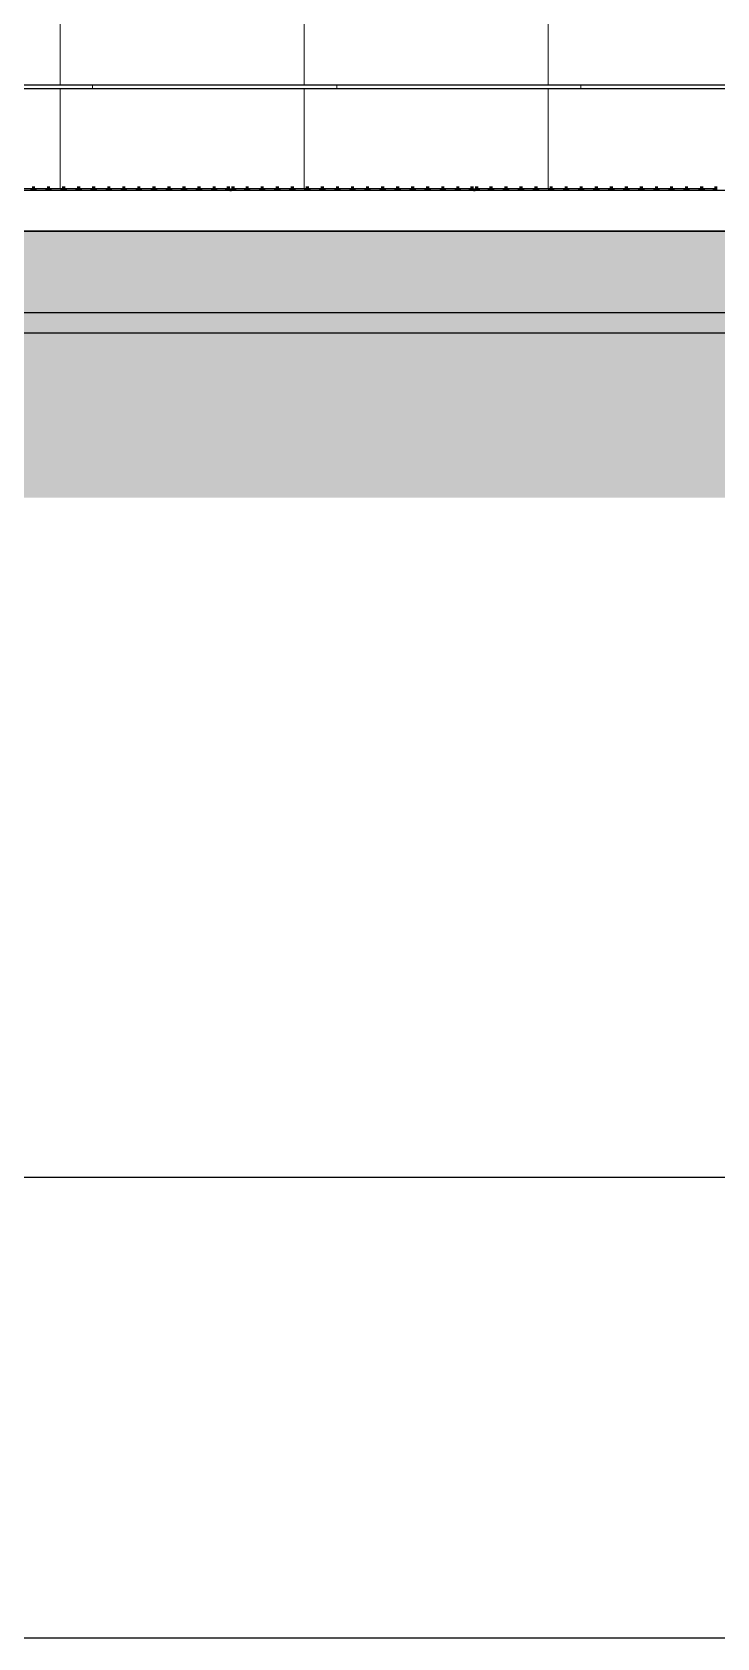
# Model space of a CAD drawing. Header units: millimetres. Extents: x -4391136 to -1798569, y -886572 to -291056.
# Drawn here: x -2132278 to -2130595, y -398298 to -394351 of the extents above; entities that cross this region are included whole.
import ezdxf

# ---------------------------------------------------------------- set-up
doc = ezdxf.new("R2010")
doc.units = ezdxf.units.MM
doc.set_wipeout_variables(frame=1)
for name, color, linetype in [('000 - CONCRETE_COL_CUT_COLOR_1', 7, 'Continuous'), ('000 - CONCRETE_COL_CUT_COLOR_5', 7, 'Continuous'), ('000 - CONCRETE_COL_HATCH_', 7, 'Continuous'), ('000 - CONCRETE_COL_WIPEOUT_', 7, 'Continuous'), ('000 - CONCRETE_WALL_MAIN_COLOR_1', 7, 'Continuous'), ('000 - D I M', 7, 'Continuous'), ('_PP-Dim', 7, 'Continuous')]:
    doc.layers.add(name, color=color, linetype=linetype)
doc.styles.add('FAMELINE_FOR_CKST', font='arial.ttf')
doc.dimstyles.new('FAMELINE-CKST_E-E', dxfattribs={"dimtxt": 0.3, "dimasz": 0.15, "dimexe": 0.1, "dimexo": 0.1, "dimgap": 0.05, "dimtad": 1, "dimzin": 0, "dimdsep": 46, "dimtxsty": 'FAMELINE_FOR_CKST', "dimblk": 'OBLIQUE', "dimblk1": 'OBLIQUE', "dimblk2": 'OBLIQUE', "dimsah": 1, "dimcen": 0.1, "dimdle": 0.1, "dimclrd": 7, "dimclre": 7, "dimclrt": 7, "dimadec": 0, "dimazin": 0, "dimtfac": 1, "dimtix": 1, "dimtmove": 2, "dimatfit": 3, "dimfxl": 1, "dimtolj": 1, "dimtzin": 0, "dimlwd": -1, "dimlwe": -1, "dimarcsym": 0})

# ---------------------------------------------------------------- blocks, each defined once
blk = doc.blocks.new('W-1-PP17-ENT2_REV00_20260527-020919_ELEVATION_2_ST')
at = {"color": 7}
blk.add_line((-23621.7, 100790), (2176.5, 100790), dxfattribs=at)
blk = doc.blocks.new('A$Cbc3bdfda')
at = {"layer": '_PP-Dim', "color": 7}
blk.add_lwpolyline([(0, -400), (775, -400), (775, 0), (0, 0)], close=True, dxfattribs=at)
blk = doc.blocks.new('_Oblique')
at = {"color": 7, "linetype": 'ByBlock', "lineweight": -2}
blk.add_line((-0.5, -0.5), (0.5, 0.5), dxfattribs=at)
blk = doc.blocks.new('*D2477')
at = {"layer": '000 - D I M', "color": 7, "transparency": 16777216}
for p, q in [((-26525, 100020), (-26525, 98613.7)), ((0, 100020), (0, 98613.7)), ((50, 98663.7), (-26575, 98663.7))]:
    blk.add_line(p, q, dxfattribs=at)
at = {"layer": 'Defpoints', "color": 7, "transparency": 16777216}
for p in [(-26525, 100070), (0, 100070), (-26525, 98663.7)]:
    blk.add_point(p, dxfattribs=at)
at = {"layer": '000 - D I M', "color": 7, "transparency": 16777216, "xscale": 75, "yscale": 75, "zscale": 75, "rotation": 180}
blk.add_blockref('_Oblique', (-26525, 98663.7), dxfattribs=at)
at = {"layer": '000 - D I M', "color": 7, "transparency": 16777216, "xscale": 75, "yscale": 75, "zscale": 75}
blk.add_blockref('_Oblique', (0, 98663.7), dxfattribs=at)
at = {"layer": '000 - D I M', "color": 7, "transparency": 16777216, "insert": (-13262.5, 98765.3), "char_height": 150, "attachment_point": 5, "style": 'FAMELINE_FOR_CKST'}
blk.add_mtext('\\A1;26525', dxfattribs=at)
blk = doc.blocks.new('DPA_Drainage Gutter_Landscape PP17_REV B - DPA_Drainage Gutter_Landscape PP17_REV B-36085857-ENTRANCE 2 - ENLARGE ELEVATION 2')
at = {"layer": '000 - CONCRETE_WALL_MAIN_COLOR_1', "color": 7}
for p, q in [((-514797.4, 101095), (-514767.4, 101095)), ((-514797.4, 101095), (-514767.4, 101095)), ((-514767.4, 101090), (-514797.4, 101090)), ((-514767.4, 101095), (-514767.4, 101090)), ((-514767.4, 101095), (-514767.4, 101090)), ((-514760.4, 101095), (-514760.4, 101090)), ((-514760.4, 101090), (-514760.4, 101095)), ((-514760.4, 101095), (-514730.4, 101095)), ((-514760.4, 101095), (-514730.4, 101095)), ((-514730.4, 101090), (-514760.4, 101090)), ((-514730.4, 101095), (-514730.4, 101090)), ((-514730.4, 101095), (-514730.4, 101090)), ((-514723.4, 101090), (-514723.4, 101095)), ((-514723.4, 101095), (-514723.4, 101090)), ((-514723.4, 101095), (-514693.4, 101095)), ((-514723.4, 101095), (-514693.4, 101095)), ((-514693.4, 101090), (-514723.4, 101090)), ((-514693.4, 101095), (-514693.4, 101090)), ((-514693.4, 101095), (-514693.4, 101090)), ((-514686.4, 101095), (-514686.4, 101090)), ((-514686.4, 101090), (-514686.4, 101095)), ((-514686.4, 101095), (-514656.4, 101095)), ((-514686.4, 101095), (-514656.4, 101095)), ((-514656.4, 101090), (-514686.4, 101090)), ((-514656.4, 101095), (-514656.4, 101090)), ((-514656.4, 101095), (-514656.4, 101090)), ((-514649.4, 101090), (-514649.4, 101095)), ((-514649.4, 101095), (-514649.4, 101090)), ((-514649.4, 101095), (-514619.4, 101095)), ((-514649.4, 101095), (-514619.4, 101095)), ((-514619.4, 101090), (-514649.4, 101090)), ((-514619.4, 101095), (-514619.4, 101090)), ((-514619.4, 101095), (-514619.4, 101090)), ((-514612.4, 101095), (-514612.4, 101090)), ((-514612.4, 101090), (-514612.4, 101095)), ((-514612.4, 101095), (-514582.4, 101095)), ((-514612.4, 101095), (-514582.4, 101095)), ((-514582.4, 101090), (-514612.4, 101090)), ((-514582.4, 101095), (-514582.4, 101090)), ((-514582.4, 101095), (-514582.4, 101090)), ((-514575.4, 101095), (-514575.4, 101090)), ((-514575.4, 101095), (-514575.4, 101090)), ((-514575.4, 101095), (-514545.4, 101095)), ((-514575.4, 101095), (-514545.4, 101095)), ((-514545.4, 101090), (-514575.4, 101090)), ((-514545.4, 101095), (-514545.4, 101090)), ((-514545.4, 101090), (-514545.4, 101095)), ((-514538.4, 101095), (-514538.4, 101090)), ((-514538.4, 101095), (-514538.4, 101090)), ((-514538.4, 101095), (-514508.4, 101095)), ((-514538.4, 101095), (-514508.4, 101095)), ((-514508.4, 101090), (-514538.4, 101090)), ((-514508.4, 101090), (-514508.4, 101095)), ((-514508.4, 101095), (-514508.4, 101090)), ((-514501.4, 101095), (-514501.4, 101090)), ((-514501.4, 101095), (-514501.4, 101090)), ((-514501.4, 101095), (-514471.4, 101095)), ((-514501.4, 101095), (-514471.4, 101095)), ((-514471.4, 101090), (-514501.4, 101090)), ((-514471.4, 101095), (-514471.4, 101090)), ((-514471.4, 101090), (-514471.4, 101095)), ((-514464.4, 101095), (-514464.4, 101090)), ((-514464.4, 101095), (-514464.4, 101090)), ((-514464.4, 101095), (-514434.4, 101095)), ((-514464.4, 101095), (-514434.4, 101095)), ((-514434.4, 101090), (-514464.4, 101090)), ((-514434.4, 101090), (-514434.4, 101095)), ((-514434.4, 101095), (-514434.4, 101090)), ((-514427.4, 101095), (-514427.4, 101090)), ((-514427.4, 101095), (-514427.4, 101090)), ((-514427.4, 101095), (-514397.4, 101095)), ((-514427.4, 101095), (-514397.4, 101095)), ((-514397.4, 101090), (-514427.4, 101090)), ((-514397.4, 101095), (-514397.4, 101090)), ((-514397.4, 101090), (-514397.4, 101095)), ((-514390.4, 101095), (-514390.4, 101090)), ((-514390.4, 101095), (-514390.4, 101090)), ((-514390.4, 101095), (-514360.4, 101095)), ((-514390.4, 101095), (-514360.4, 101095)), ((-514360.4, 101090), (-514390.4, 101090)), ((-514360.4, 101090), (-514360.4, 101095)), ((-514360.4, 101095), (-514360.4, 101090)), ((-514353.4, 101095), (-514353.4, 101090)), ((-514353.4, 101095), (-514353.4, 101090)), ((-514353.4, 101095), (-514323.4, 101095)), ((-514353.4, 101095), (-514323.4, 101095)), ((-514323.4, 101090), (-514353.4, 101090)), ((-514323.4, 101095), (-514323.4, 101090)), ((-514323.4, 101090), (-514323.4, 101095)), ((-514316.4, 101095), (-514316.4, 101090)), ((-514316.4, 101095), (-514316.4, 101090)), ((-514316.4, 101095), (-514288.4, 101095)), ((-514316.4, 101095), (-514288.4, 101095)), ((-514288.4, 101090), (-514316.4, 101090)), ((-514288.4, 101095), (-514288.4, 101090)), ((-514288.4, 101090), (-514288.4, 101095)), ((-514270.2, 101090), (-514270.2, 101095)), ((-514270.2, 101090), (-514270.2, 101095)), ((-514270.2, 101095), (-514242.2, 101095)), ((-514270.2, 101095), (-514242.2, 101095)), ((-514242.2, 101090), (-514270.2, 101090)), ((-514242.2, 101095), (-514242.2, 101090)), ((-514242.2, 101095), (-514242.2, 101090)), ((-514235.2, 101095), (-514235.2, 101090)), ((-514235.2, 101090), (-514235.2, 101095)), ((-514235.2, 101095), (-514205.2, 101095)), ((-514235.2, 101095), (-514205.2, 101095)), ((-514205.2, 101090), (-514235.2, 101090)), ((-514205.2, 101095), (-514205.2, 101090)), ((-514205.2, 101095), (-514205.2, 101090)), ((-514198.2, 101090), (-514198.2, 101095)), ((-514198.2, 101095), (-514198.2, 101090)), ((-514198.2, 101095), (-514168.2, 101095)), ((-514198.2, 101095), (-514168.2, 101095)), ((-514168.2, 101090), (-514198.2, 101090)), ((-514168.2, 101095), (-514168.2, 101090)), ((-514168.2, 101095), (-514168.2, 101090)), ((-514161.2, 101095), (-514161.2, 101090)), ((-514161.2, 101090), (-514161.2, 101095)), ((-514161.2, 101095), (-514131.2, 101095)), ((-514161.2, 101095), (-514131.2, 101095)), ((-514131.2, 101090), (-514161.2, 101090)), ((-514131.2, 101095), (-514131.2, 101090)), ((-514131.2, 101095), (-514131.2, 101090)), ((-514124.2, 101090), (-514124.2, 101095)), ((-514124.2, 101095), (-514124.2, 101090)), ((-514124.2, 101095), (-514094.2, 101095)), ((-514124.2, 101095), (-514094.2, 101095)), ((-514094.2, 101090), (-514124.2, 101090)), ((-514094.2, 101095), (-514094.2, 101090)), ((-514094.2, 101095), (-514094.2, 101090)), ((-514087.2, 101095), (-514087.2, 101090)), ((-514087.2, 101090), (-514087.2, 101095)), ((-514087.2, 101095), (-514057.2, 101095)), ((-514087.2, 101095), (-514057.2, 101095)), ((-514057.2, 101090), (-514087.2, 101090)), ((-514057.2, 101095), (-514057.2, 101090)), ((-514057.2, 101095), (-514057.2, 101090)), ((-514050.2, 101090), (-514050.2, 101095)), ((-514050.2, 101095), (-514050.2, 101090)), ((-514050.2, 101095), (-514020.2, 101095)), ((-514050.2, 101095), (-514020.2, 101095)), ((-514020.2, 101090), (-514050.2, 101090)), ((-514020.2, 101095), (-514020.2, 101090)), ((-514020.2, 101095), (-514020.2, 101090)), ((-514013.2, 101095), (-514013.2, 101090)), ((-514013.2, 101090), (-514013.2, 101095)), ((-514013.2, 101095), (-513983.2, 101095)), ((-514013.2, 101095), (-513983.2, 101095)), ((-513983.2, 101090), (-514013.2, 101090)), ((-513983.2, 101095), (-513983.2, 101090)), ((-513983.2, 101095), (-513983.2, 101090)), ((-513976.2, 101095), (-513976.2, 101090)), ((-513976.2, 101095), (-513976.2, 101090)), ((-513976.2, 101095), (-513946.2, 101095)), ((-513976.2, 101095), (-513946.2, 101095)), ((-513946.2, 101090), (-513976.2, 101090)), ((-513946.2, 101095), (-513946.2, 101090)), ((-513946.2, 101090), (-513946.2, 101095)), ((-513939.2, 101095), (-513939.2, 101090)), ((-513939.2, 101095), (-513939.2, 101090)), ((-513939.2, 101095), (-513909.2, 101095)), ((-513939.2, 101095), (-513909.2, 101095)), ((-513909.2, 101090), (-513939.2, 101090)), ((-513909.2, 101090), (-513909.2, 101095)), ((-513909.2, 101095), (-513909.2, 101090)), ((-513902.2, 101095), (-513902.2, 101090)), ((-513902.2, 101095), (-513902.2, 101090)), ((-513902.2, 101095), (-513872.2, 101095)), ((-513902.2, 101095), (-513872.2, 101095)), ((-513872.2, 101090), (-513902.2, 101090)), ((-513872.2, 101095), (-513872.2, 101090)), ((-513872.2, 101090), (-513872.2, 101095)), ((-513865.2, 101095), (-513865.2, 101090)), ((-513865.2, 101095), (-513865.2, 101090)), ((-513865.2, 101095), (-513835.2, 101095)), ((-513865.2, 101095), (-513835.2, 101095)), ((-513835.2, 101090), (-513865.2, 101090)), ((-513835.2, 101090), (-513835.2, 101095)), ((-513835.2, 101095), (-513835.2, 101090)), ((-513828.2, 101095), (-513828.2, 101090)), ((-513828.2, 101095), (-513828.2, 101090)), ((-513828.2, 101095), (-513798.2, 101095)), ((-513828.2, 101095), (-513798.2, 101095)), ((-513798.2, 101090), (-513828.2, 101090)), ((-513798.2, 101095), (-513798.2, 101090)), ((-513798.2, 101090), (-513798.2, 101095)), ((-513791.2, 101095), (-513791.2, 101090)), ((-513791.2, 101095), (-513791.2, 101090)), ((-513791.2, 101095), (-513761.2, 101095)), ((-513791.2, 101095), (-513761.2, 101095)), ((-513761.2, 101090), (-513791.2, 101090)), ((-513761.2, 101090), (-513761.2, 101095)), ((-513761.2, 101095), (-513761.2, 101090)), ((-513754.2, 101095), (-513754.2, 101090)), ((-513754.2, 101095), (-513754.2, 101090)), ((-513754.2, 101095), (-513724.2, 101095)), ((-513754.2, 101095), (-513724.2, 101095)), ((-513724.2, 101090), (-513754.2, 101090)), ((-513724.2, 101095), (-513724.2, 101090)), ((-513724.2, 101090), (-513724.2, 101095)), ((-513717.2, 101095), (-513717.2, 101090)), ((-513717.2, 101095), (-513717.2, 101090)), ((-513717.2, 101095), (-513689.2, 101095)), ((-513717.2, 101095), (-513689.2, 101095)), ((-513689.2, 101090), (-513717.2, 101090)), ((-513689.2, 101095), (-513689.2, 101090)), ((-513689.2, 101090), (-513689.2, 101095)), ((-513670.9, 101090), (-513670.9, 101095)), ((-513670.9, 101090), (-513670.9, 101095)), ((-513670.9, 101095), (-513642.9, 101095)), ((-513670.9, 101095), (-513642.9, 101095)), ((-513642.9, 101090), (-513670.9, 101090)), ((-513642.9, 101095), (-513642.9, 101090)), ((-513642.9, 101095), (-513642.9, 101090)), ((-513635.9, 101095), (-513635.9, 101090)), ((-513635.9, 101090), (-513635.9, 101095)), ((-513635.9, 101095), (-513605.9, 101095)), ((-513635.9, 101095), (-513605.9, 101095)), ((-513605.9, 101090), (-513635.9, 101090)), ((-513605.9, 101095), (-513605.9, 101090)), ((-513605.9, 101095), (-513605.9, 101090)), ((-513598.9, 101090), (-513598.9, 101095)), ((-513598.9, 101095), (-513598.9, 101090)), ((-513598.9, 101095), (-513568.9, 101095)), ((-513598.9, 101095), (-513568.9, 101095)), ((-513568.9, 101090), (-513598.9, 101090)), ((-513568.9, 101095), (-513568.9, 101090)), ((-513568.9, 101095), (-513568.9, 101090)), ((-513561.9, 101095), (-513561.9, 101090)), ((-513561.9, 101090), (-513561.9, 101095)), ((-513561.9, 101095), (-513531.9, 101095)), ((-513561.9, 101095), (-513531.9, 101095)), ((-513531.9, 101090), (-513561.9, 101090)), ((-513531.9, 101095), (-513531.9, 101090)), ((-513531.9, 101095), (-513531.9, 101090)), ((-513524.9, 101090), (-513524.9, 101095)), ((-513524.9, 101095), (-513524.9, 101090)), ((-513524.9, 101095), (-513494.9, 101095)), ((-513524.9, 101095), (-513494.9, 101095)), ((-513494.9, 101090), (-513524.9, 101090)), ((-513494.9, 101095), (-513494.9, 101090)), ((-513494.9, 101095), (-513494.9, 101090)), ((-513487.9, 101095), (-513487.9, 101090)), ((-513487.9, 101090), (-513487.9, 101095)), ((-513487.9, 101095), (-513457.9, 101095)), ((-513487.9, 101095), (-513457.9, 101095)), ((-513457.9, 101090), (-513487.9, 101090)), ((-513457.9, 101095), (-513457.9, 101090)), ((-513457.9, 101095), (-513457.9, 101090)), ((-513450.9, 101090), (-513450.9, 101095)), ((-513450.9, 101095), (-513450.9, 101090)), ((-513450.9, 101095), (-513420.9, 101095)), ((-513450.9, 101095), (-513420.9, 101095)), ((-513420.9, 101090), (-513450.9, 101090)), ((-513420.9, 101095), (-513420.9, 101090)), ((-513420.9, 101095), (-513420.9, 101090)), ((-513413.9, 101095), (-513413.9, 101090)), ((-513413.9, 101090), (-513413.9, 101095)), ((-513413.9, 101095), (-513383.9, 101095)), ((-513413.9, 101095), (-513383.9, 101095)), ((-513383.9, 101090), (-513413.9, 101090)), ((-513383.9, 101095), (-513383.9, 101090)), ((-513383.9, 101095), (-513383.9, 101090)), ((-513376.9, 101095), (-513376.9, 101090)), ((-513376.9, 101095), (-513376.9, 101090)), ((-513376.9, 101095), (-513346.9, 101095)), ((-513376.9, 101095), (-513346.9, 101095)), ((-513346.9, 101090), (-513376.9, 101090)), ((-513346.9, 101095), (-513346.9, 101090)), ((-513346.9, 101090), (-513346.9, 101095)), ((-513339.9, 101095), (-513339.9, 101090)), ((-513339.9, 101095), (-513339.9, 101090)), ((-513339.9, 101095), (-513309.9, 101095)), ((-513339.9, 101095), (-513309.9, 101095)), ((-513309.9, 101090), (-513339.9, 101090)), ((-513309.9, 101090), (-513309.9, 101095)), ((-513309.9, 101095), (-513309.9, 101090)), ((-513302.9, 101095), (-513302.9, 101090)), ((-513302.9, 101095), (-513302.9, 101090)), ((-513302.9, 101095), (-513272.9, 101095)), ((-513302.9, 101095), (-513272.9, 101095)), ((-513272.9, 101090), (-513302.9, 101090)), ((-513272.9, 101095), (-513272.9, 101090)), ((-513272.9, 101090), (-513272.9, 101095)), ((-513265.9, 101095), (-513265.9, 101090)), ((-513265.9, 101095), (-513265.9, 101090)), ((-513265.9, 101095), (-513235.9, 101095)), ((-513265.9, 101095), (-513235.9, 101095)), ((-513235.9, 101090), (-513265.9, 101090)), ((-513235.9, 101090), (-513235.9, 101095)), ((-513235.9, 101095), (-513235.9, 101090)), ((-513228.9, 101095), (-513228.9, 101090)), ((-513228.9, 101095), (-513228.9, 101090)), ((-513228.9, 101095), (-513198.9, 101095)), ((-513228.9, 101095), (-513198.9, 101095)), ((-513198.9, 101090), (-513228.9, 101090)), ((-513198.9, 101095), (-513198.9, 101090)), ((-513198.9, 101090), (-513198.9, 101095)), ((-513191.9, 101095), (-513191.9, 101090)), ((-513191.9, 101095), (-513191.9, 101090)), ((-513191.9, 101095), (-513161.9, 101095)), ((-513191.9, 101095), (-513161.9, 101095)), ((-513161.9, 101090), (-513191.9, 101090)), ((-513161.9, 101090), (-513161.9, 101095)), ((-513161.9, 101095), (-513161.9, 101090)), ((-513154.9, 101095), (-513154.9, 101090)), ((-513154.9, 101095), (-513154.9, 101090)), ((-513154.9, 101095), (-513124.9, 101095)), ((-513154.9, 101095), (-513124.9, 101095)), ((-513124.9, 101090), (-513154.9, 101090)), ((-513124.9, 101095), (-513124.9, 101090)), ((-513124.9, 101090), (-513124.9, 101095)), ((-513117.9, 101095), (-513117.9, 101090)), ((-513117.9, 101095), (-513117.9, 101090)), ((-513117.9, 101095), (-513089.9, 101095)), ((-513117.9, 101095), (-513089.9, 101095)), ((-513089.9, 101090), (-513117.9, 101090)), ((-513089.9, 101095), (-513089.9, 101090)), ((-513089.9, 101090), (-513089.9, 101095))]:
    blk.add_line(p, q, dxfattribs=at)
at = {"layer": '000 - CONCRETE_WALL_MAIN_COLOR_1', "color": 7, "lineweight": 70}
for p, q in [((-514760.4, 101095), (-514767.4, 101095)), ((-514767.4, 101095), (-514767.4, 101090)), ((-514760.4, 101090), (-514760.4, 101095)), ((-514723.4, 101095), (-514730.4, 101095)), ((-514730.4, 101095), (-514730.4, 101090)), ((-514723.4, 101090), (-514723.4, 101095)), ((-514686.4, 101095), (-514693.4, 101095)), ((-514693.4, 101095), (-514693.4, 101090)), ((-514686.4, 101090), (-514686.4, 101095)), ((-514649.4, 101095), (-514656.4, 101095)), ((-514656.4, 101095), (-514656.4, 101090)), ((-514649.4, 101090), (-514649.4, 101095)), ((-514612.4, 101095), (-514619.4, 101095)), ((-514619.4, 101095), (-514619.4, 101090)), ((-514612.4, 101090), (-514612.4, 101095)), ((-514575.4, 101095), (-514582.4, 101095)), ((-514582.4, 101095), (-514582.4, 101090)), ((-514575.4, 101090), (-514575.4, 101095)), ((-514538.4, 101095), (-514545.4, 101095)), ((-514545.4, 101095), (-514545.4, 101090)), ((-514538.4, 101090), (-514538.4, 101095)), ((-514501.4, 101095), (-514508.4, 101095)), ((-514508.4, 101095), (-514508.4, 101090)), ((-514501.4, 101090), (-514501.4, 101095)), ((-514464.4, 101095), (-514471.4, 101095)), ((-514471.4, 101095), (-514471.4, 101090)), ((-514464.4, 101090), (-514464.4, 101095)), ((-514427.4, 101095), (-514434.4, 101095)), ((-514434.4, 101095), (-514434.4, 101090)), ((-514427.4, 101090), (-514427.4, 101095)), ((-514390.4, 101095), (-514397.4, 101095)), ((-514397.4, 101095), (-514397.4, 101090)), ((-514390.4, 101090), (-514390.4, 101095)), ((-514353.4, 101095), (-514360.4, 101095)), ((-514360.4, 101095), (-514360.4, 101090)), ((-514353.4, 101090), (-514353.4, 101095)), ((-514316.4, 101095), (-514323.4, 101095)), ((-514323.4, 101095), (-514323.4, 101090)), ((-514316.4, 101090), (-514316.4, 101095)), ((-514281.4, 101095), (-514288.4, 101095)), ((-514288.4, 101095), (-514288.4, 101090)), ((-514281.4, 101090), (-514281.4, 101095)), ((-514270.2, 101095), (-514277.2, 101095)), ((-514277.2, 101095), (-514277.2, 101090)), ((-514270.2, 101090), (-514270.2, 101095)), ((-514235.2, 101095), (-514242.2, 101095)), ((-514242.2, 101095), (-514242.2, 101090)), ((-514235.2, 101090), (-514235.2, 101095)), ((-514198.2, 101095), (-514205.2, 101095)), ((-514205.2, 101095), (-514205.2, 101090)), ((-514198.2, 101090), (-514198.2, 101095)), ((-514161.2, 101095), (-514168.2, 101095)), ((-514168.2, 101095), (-514168.2, 101090)), ((-514161.2, 101090), (-514161.2, 101095)), ((-514124.2, 101095), (-514131.2, 101095)), ((-514131.2, 101095), (-514131.2, 101090)), ((-514124.2, 101090), (-514124.2, 101095)), ((-514087.2, 101095), (-514094.2, 101095)), ((-514094.2, 101095), (-514094.2, 101090)), ((-514087.2, 101090), (-514087.2, 101095)), ((-514050.2, 101095), (-514057.2, 101095)), ((-514057.2, 101095), (-514057.2, 101090)), ((-514050.2, 101090), (-514050.2, 101095)), ((-514013.2, 101095), (-514020.2, 101095)), ((-514020.2, 101095), (-514020.2, 101090)), ((-514013.2, 101090), (-514013.2, 101095)), ((-513976.2, 101095), (-513983.2, 101095)), ((-513983.2, 101095), (-513983.2, 101090)), ((-513976.2, 101090), (-513976.2, 101095)), ((-513939.2, 101095), (-513946.2, 101095)), ((-513946.2, 101095), (-513946.2, 101090)), ((-513939.2, 101090), (-513939.2, 101095)), ((-513902.2, 101095), (-513909.2, 101095)), ((-513909.2, 101095), (-513909.2, 101090)), ((-513902.2, 101090), (-513902.2, 101095)), ((-513865.2, 101095), (-513872.2, 101095)), ((-513872.2, 101095), (-513872.2, 101090)), ((-513865.2, 101090), (-513865.2, 101095)), ((-513828.2, 101095), (-513835.2, 101095)), ((-513835.2, 101095), (-513835.2, 101090)), ((-513828.2, 101090), (-513828.2, 101095)), ((-513791.2, 101095), (-513798.2, 101095)), ((-513798.2, 101095), (-513798.2, 101090)), ((-513791.2, 101090), (-513791.2, 101095)), ((-513754.2, 101095), (-513761.2, 101095)), ((-513761.2, 101095), (-513761.2, 101090)), ((-513754.2, 101090), (-513754.2, 101095)), ((-513717.2, 101095), (-513724.2, 101095)), ((-513724.2, 101095), (-513724.2, 101090)), ((-513717.2, 101090), (-513717.2, 101095)), ((-513682.2, 101095), (-513689.2, 101095)), ((-513689.2, 101095), (-513689.2, 101090)), ((-513682.2, 101090), (-513682.2, 101095)), ((-513670.9, 101095), (-513677.9, 101095)), ((-513677.9, 101095), (-513677.9, 101090)), ((-513670.9, 101090), (-513670.9, 101095)), ((-513635.9, 101095), (-513642.9, 101095)), ((-513642.9, 101095), (-513642.9, 101090)), ((-513635.9, 101090), (-513635.9, 101095)), ((-513598.9, 101095), (-513605.9, 101095)), ((-513605.9, 101095), (-513605.9, 101090)), ((-513598.9, 101090), (-513598.9, 101095)), ((-513561.9, 101095), (-513568.9, 101095)), ((-513568.9, 101095), (-513568.9, 101090)), ((-513561.9, 101090), (-513561.9, 101095)), ((-513524.9, 101095), (-513531.9, 101095)), ((-513531.9, 101095), (-513531.9, 101090)), ((-513524.9, 101090), (-513524.9, 101095)), ((-513487.9, 101095), (-513494.9, 101095)), ((-513494.9, 101095), (-513494.9, 101090)), ((-513487.9, 101090), (-513487.9, 101095)), ((-513450.9, 101095), (-513457.9, 101095)), ((-513457.9, 101095), (-513457.9, 101090)), ((-513450.9, 101090), (-513450.9, 101095)), ((-513413.9, 101095), (-513420.9, 101095)), ((-513420.9, 101095), (-513420.9, 101090)), ((-513413.9, 101090), (-513413.9, 101095)), ((-513376.9, 101095), (-513383.9, 101095)), ((-513383.9, 101095), (-513383.9, 101090)), ((-513376.9, 101090), (-513376.9, 101095)), ((-513339.9, 101095), (-513346.9, 101095)), ((-513346.9, 101095), (-513346.9, 101090)), ((-513339.9, 101090), (-513339.9, 101095)), ((-513302.9, 101095), (-513309.9, 101095)), ((-513309.9, 101095), (-513309.9, 101090)), ((-513302.9, 101090), (-513302.9, 101095)), ((-513265.9, 101095), (-513272.9, 101095)), ((-513272.9, 101095), (-513272.9, 101090)), ((-513265.9, 101090), (-513265.9, 101095)), ((-513228.9, 101095), (-513235.9, 101095)), ((-513235.9, 101095), (-513235.9, 101090)), ((-513228.9, 101090), (-513228.9, 101095)), ((-513191.9, 101095), (-513198.9, 101095)), ((-513198.9, 101095), (-513198.9, 101090)), ((-513191.9, 101090), (-513191.9, 101095)), ((-513154.9, 101095), (-513161.9, 101095)), ((-513161.9, 101095), (-513161.9, 101090)), ((-513154.9, 101090), (-513154.9, 101095)), ((-513117.9, 101095), (-513124.9, 101095)), ((-513124.9, 101095), (-513124.9, 101090)), ((-513117.9, 101090), (-513117.9, 101095)), ((-513082.9, 101095), (-513089.9, 101095)), ((-513089.9, 101095), (-513089.9, 101090))]:
    blk.add_line(p, q, dxfattribs=at)
blk = doc.blocks.new('*U1434')
at = {"layer": '000 - CONCRETE_COL_HATCH_'}
h = blk.add_hatch(dxfattribs=at)
h.set_pattern_fill('AR-CONC', scale=0.04)
h.set_pattern_definition([(50, (-342476.865, -850394.2085), (7.28738676, -0.63756342), [0.762, -8.382]), (355, (-342476.865, -850394.2085), (-1.40973686, 7.64227381), [0.6096, -6.705623367]), (100.4514447, (-342476.258, -850394.2616), (5.877649884, 7.004710076), [0.64760035, -7.123609784]), (46.1842, (-342476.865, -850392.1765), (10.84316164, -1.68169312), [1.143, -12.573]), (96.6355576, (-342475.962, -850392.317), (9.49616536, 9.89704498), [0.97140093, -10.68542433]), (351.1841512, (-342476.865, -850392.176), (9.49616536, 9.89704498), [0.91439868, -10.05838928]), (21, (-342475.849, -850392.6845), (6.06457565, -4.090607927), [0.762, -8.382]), (326, (-342475.849, -850392.6845), (2.472081134, 7.367518645), [0.6096, -6.7056]), (71.451445, (-342475.344, -850393.025), (8.53665677, 3.276910755), [0.64760035, -7.123597504]), (37.5, (-342476.8652, -850394.2085), (0.12354413, 3.382201555), [0, -6.62432, 0, -6.8072, 0, -6.731]), (7.5, (-342476.8652, -850394.2085), (2.6727865, 4.007222993), [0, -3.88112, 0, -6.47192, 0, -2.5654]), (327.5, (-342479.131, -850394.2085), (5.423623807, -0.22914976), [0, -2.54, 0, -7.9248, 0, -10.5156]), (317.5, (-342480.147, -850394.2085), (5.925167255, 1.017059641), [0, -3.302, 0, -5.26288, 0, -7.4676])])
h.paths.add_polyline_path([(0, 0), (0, 100), (-50, 100), (-50, 800), (-350, 800), (-350, 100), (-2946.4, 100), (-16181.8, -50), (-28357, -50), (-28357, 50), (-28357, -50), (-28357, 50), (-28504.4, 50), (-28532.4, 22), (-28543.7, -50), (-30682, -50), (-30682, 0), (-31116.3, 0), (-31116.3, -300), (-16180.4, -300), (-2945, -150), (-350, -150), (-350, -704.7), (-50, -704.7), (-50, -150), (868.8, -150), (868.8, 0)])
at = {"layer": '000 - CONCRETE_COL_CUT_COLOR_1', "color": 7, "lineweight": -2}
blk.add_lwpolyline([(-2946.4, 100), (-16181.8, -50), (-28357, -50), (-28357, 50), (-28357, -50), (-28357, 50), (-28504.4, 50), (-28532.4, 22), (-28543.7, -50), (-30682, -50), (-30682, 0), (-31116.3, 0), (-31116.3, -300), (-16180.4, -300), (-2945, -150)], dxfattribs=at)
blk = doc.blocks.new('*U1935')
at = {"layer": '000 - CONCRETE_COL_HATCH_'}
h = blk.add_hatch(dxfattribs=at)
h.set_pattern_fill('EARTH', scale=0.5, angle=45)
h.set_pattern_definition([(45, (-79957.9892, -874413.207), (0, 4.49012806), [3.175, -3.175]), (45, (-79958.831, -874412.365), (0, 4.49012806), [3.175, -3.175]), (45, (-79959.673, -874411.5232), (0, 4.49012806), [3.175, -3.175]), (135, (-79959.673, -874410.962), (-4.49012806, 0), [3.175, -3.175]), (135, (-79958.831, -874410.12), (-4.49012806, 0), [3.175, -3.175]), (135, (-79957.9892, -874409.278), (-4.49012806, 0), [3.175, -3.175])])
h.paths.add_polyline_path([(0, 0), (-2595, 0), (-15830.4, -150), (-30766.3, -150), (-30766.3, -554.7), (0, -554.7)])
blk = doc.blocks.new('A$C3de08056')
at = {"layer": '000 - CONCRETE_WALL_MAIN_COLOR_1', "lineweight": 9}
h = blk.add_hatch(dxfattribs=at)
h.set_pattern_fill('FP_1', style=0, pattern_type=2)
h.set_pattern_definition([(90, (-5209.9, -4840), (-600, 4e-14), [])])
h.paths.add_polyline_path([(-28609.9, -5100), (-28597.4, -5100), (-28597.4, -5095), (-28002.4, -5095), (-28002.4, -5100), (-27998.1, -5100), (-27998.1, -5095), (-27403.1, -5095), (-27403.1, -5100), (-27398.8, -5100), (-27398.8, -5095), (-26803.8, -5095), (-26803.8, -5100), (-26799.6, -5100), (-26799.6, -5095), (-26204.6, -5095), (-26204.6, -5100), (-26200.3, -5100), (-26200.3, -5095), (-25605.3, -5095), (-25605.3, -5100), (-25601, -5100), (-25601, -5095), (-25006, -5095), (-25006, -5100), (-25001.7, -5100), (-25001.7, -5095), (-24406.7, -5095), (-24406.7, -5100), (-24402.4, -5100), (-24402.4, -5095), (-23807.4, -5095), (-23807.4, -5100), (-23803.1, -5100), (-23803.1, -5095), (-23208.1, -5095), (-23208.1, -5100), (-23203.8, -5100), (-23203.8, -5095), (-22608.8, -5095), (-22608.8, -5100), (-22604.6, -5100), (-22604.6, -5095), (-22009.6, -5095), (-22009.6, -5100), (-22005.3, -5100), (-22005.3, -5095), (-21410.3, -5095), (-21410.3, -5100), (-21406, -5100), (-21406, -5095), (-20811, -5095), (-20811, -5100), (-20806.7, -5100), (-20806.7, -5095), (-20211.7, -5095), (-20211.7, -5100), (-20207.4, -5100), (-20207.4, -5095), (-19612.4, -5095), (-19612.4, -5099.9), (-19607.4, -5099.9), (-19607.4, -5095), (-19128.4, -5094.5), (-6372.4, -4950), (-6372.4, -4945), (-5177.6, -4945), (-5177.6, -4950), (-5172.8, -4950), (-5172.8, -4945), (-5054.9, -4945), (-5054.9, -4850), (-28649.9, -4850), (-28649.9, -5100)])
h.paths.add_polyline_path([(-26298.1, -4840), (-5054.9, -4840), (-5054.9, -4200), (-5545.8, -4200), (-5545.8, -4510), (-5755.8, -4510), (-5755.8, -4200), (-26290.8, -4200), (-26290.8, -4510), (-26500.8, -4510), (-26500.8, -4200), (-28649.9, -4200), (-28649.9, -4840), (-26548, -4840)])
h.paths.add_polyline_path([(-28290.5, -4527.5), (-28306.9, -4521.9), (-28316.6, -4508.5), (-28316.3, -4491), (-28306.6, -4477.7), (-28290.5, -4472.5), (-28274.1, -4478.1), (-28264.3, -4492.3), (-28264.7, -4509), (-28274.4, -4522.3), (-28288.1, -4526.7)])
h.paths.add_polyline_path([(-28288.5, -4516.7), (-28278.1, -4512.4), (-28274.3, -4502), (-28279.7, -4502), (-28282.5, -4508.1), (-28288.5, -4510.7), (-28288.5, -4515.9)])
h.paths.add_polyline_path([(-28292.5, -4516.7), (-28292.5, -4510.7), (-28298.5, -4508.1), (-28302, -4502), (-28307.1, -4502.2), (-28302.3, -4512.6), (-28294.4, -4515.9)])
h.paths.add_polyline_path([(-28302, -4498), (-28301.2, -4498), (-28298.5, -4491.9), (-28292.5, -4489.3), (-28292.5, -4483.3), (-28302.8, -4487.6), (-28306.7, -4498), (-28305.4, -4498)])
h.paths.add_polyline_path([(-28273.8, -4498), (-28278.6, -4487.4), (-28288.5, -4483.3), (-28288.5, -4489.3), (-28282.2, -4492.3), (-28279, -4498), (-28274.3, -4498)])
h.paths.add_polyline_path([(-28290.5, -4343.9), (-28295.6, -4343.1), (-28296.1, -4338.3), (-28296.4, -4333.4), (-28296, -4326.9), (-28295.6, -4326.4), (-28301.1, -4325.8), (-28305.5, -4323), (-28305.5, -4314.2), (-28300.1, -4311.3), (-28297.3, -4310.8), (-28297.5, -4308.6), (-28301.5, -4306.4), (-28301.5, -4303.8), (-28303.9, -4303.8), (-28304.1, -4304.9), (-28307.8, -4315.2), (-28309.9, -4315.2), (-28310.2, -4303.8), (-28311.8, -4303.8), (-28310, -4299.5), (-28311.7, -4296.1), (-28309.9, -4296.1), (-28310, -4282), (-28311.2, -4279.8), (-28311.2, -4275.6), (-28309.9, -4273.3), (-28307.5, -4272.1), (-28302.8, -4271.9), (-28300, -4271.9), (-28295.6, -4265), (-28293.9, -4265), (-28293.9, -4263), (-28287, -4263), (-28287, -4265), (-28285.3, -4265), (-28281, -4271.9), (-28279.5, -4271.9), (-28279.9, -4283.5), (-28282.4, -4283.5), (-28282.1, -4292.2), (-28279.5, -4293.6), (-28279.5, -4306.4), (-28283.6, -4308.7), (-28283.4, -4311), (-28278.8, -4312.1), (-28275.5, -4314.2), (-28275.5, -4323), (-28279.9, -4325.8), (-28285.4, -4326.8), (-28284.5, -4327), (-28285.1, -4330.9), (-28285.3, -4331.7), (-28284.5, -4332.1), (-28285.1, -4335.7), (-28285.3, -4336.5), (-28284.5, -4336.9), (-28285, -4340), (-28285.4, -4343.1)])
h.paths.add_polyline_path([(-28314.8, -4300.8), (-28314.8, -4299.2), (-28313.9, -4300)])
h.paths.add_polyline_path([(-28311.9, -4298), (-28312.5, -4296.2), (-28311.7, -4296.1)])
h.paths.add_polyline_path([(-28302.5, -4296.1), (-28301.5, -4296.1), (-28301.5, -4293.6), (-28298.5, -4291.3), (-28298.9, -4283.5), (-28302.8, -4283.5), (-28302.8, -4296.1)])
h.paths.add_polyline_path([(-28306.4, -4279.2), (-28305.1, -4278.5), (-28305.1, -4277), (-28306.4, -4276.2), (-28307.7, -4277), (-28307.7, -4278.5), (-28306.8, -4279.2)])
h = blk.add_hatch(dxfattribs=at)
h.set_pattern_fill('FP_2', style=0, pattern_type=2)
h.set_pattern_definition([(90, (-5129.9, -5250), (-600, 4e-14), [])])
h.paths.add_polyline_path([(-5064.9, -4850), (-5064.9, -4840), (-28639.9, -4840), (-28639.9, -4850), (-5183, -4850)])
at = {"layer": '000 - CONCRETE_WALL_MAIN_COLOR_1', "color": 7}
for p, q in [((-28649.9, -4840), (-5054.9, -4840)), ((-5054.9, -4850), (-28649.9, -4850)), ((-28639.9, -4840), (-5064.9, -4840)), ((-5064.9, -4850), (-28639.9, -4850)), ((-19617.5, -5100), (-29884.9, -5100)), ((-19617.5, -5100), (-29670.6, -5100)), ((-23807.4, -5100), (-23803.1, -5100)), ((-23208.1, -5100), (-23203.8, -5100)), ((-31784.9, -5200), (-19617, -5200)), ((-19617, -5200), (-31784.9, -5200)), ((-19617, -5200), (-31784.9, -5200)), ((-19609.8, -5200), (-31784.9, -5200)), ((-29884.9, -5200), (-19617, -5200)), ((-34544.3, -5450), (-19608.4, -5450)), ((-34544.3, -5450), (-19608.4, -5450))]:
    blk.add_line(p, q, dxfattribs=at)
blk.add_blockref('DPA_Drainage Gutter_Landscape PP17_REV B - DPA_Drainage Gutter_Landscape PP17_REV B-36085857-ENTRANCE 2 - ENLARGE ELEVATION 2', (490474, -106190), dxfattribs=at)
at = {"layer": '000 - CONCRETE_COL_CUT_COLOR_5', "color": 7}
blk.add_blockref('*U1434', (-3428, -5150), dxfattribs=at)
at = {"color": 7}
blk.add_blockref('*U1935', (-3778, -5300), dxfattribs=at)
blk = doc.blocks.new('W-1-PP17-ENT2_REV00_20260527-020919_ELEVATION_2_EX')
at = {"color": 7}
blk.add_blockref('A$C3de08056', (6174.9, 106190), dxfattribs=at)
blk = doc.blocks.new('W-1-PP17-ENT2_REV00_20260527-020919_ELEVATION_2_DIMS')
at = {"layer": '000 - D I M', "color": 7}
dim = blk.add_linear_dim(base=(-26525, 98663.7), p1=(0, 100070), p2=(-26525, 100070), dimstyle='FAMELINE-CKST_E-E', override={"dimscale": 500, "dimdec": 0, "dimlfac": 1, "dimclrd": 7, "dimclre": 7, "dimclrt": 7}, dxfattribs=at)
dim.commit()
dim.dimension.update_dxf_attribs({"geometry": '*D2477', "text_midpoint": (-13262.5, 98765.3)})

msp = doc.modelspace()

# ---------------------------------------------------------------- block references
at = {"color": 7}
msp.add_blockref('W-1-PP17-ENT2_REV00_20260527-020919_ELEVATION_2_DIMS', (-2114159.8, -495830.4), dxfattribs=at)
at = {"layer": '_PP-Dim', "color": 7, "xscale": 50, "yscale": 50, "zscale": 50}
msp.add_blockref('A$Cbc3bdfda', (-2146997.8, -378297.9), dxfattribs=at)
at = {"layer": '_PP-Dim', "color": 7}
msp.add_blockref('W-1-PP17-ENT2_REV00_20260527-020919_ELEVATION_2_ST', (-2114159.8, -495830.4), dxfattribs=at)

# ---------------------------------------------------------------- next in the draw order: block references
at = {"color": 7}
msp.add_blockref('W-1-PP17-ENT2_REV00_20260527-020919_ELEVATION_2_EX', (-2114159.8, -495830.4), dxfattribs=at)

doc.saveas('drawing.dxf')
